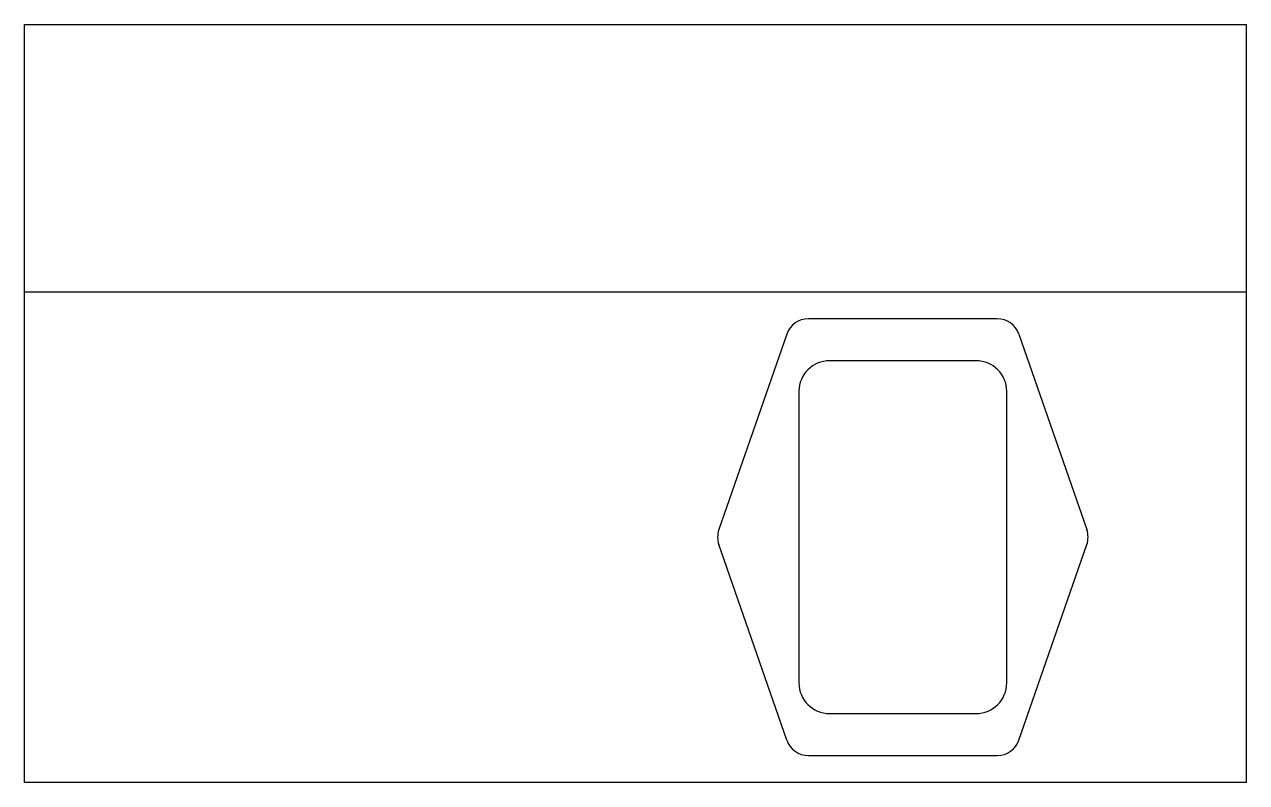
# Model space of a CAD drawing. Extents: x 0 to 160, y 0 to 100.
import ezdxf

# ---------------------------------------------------------------- set-up
doc = ezdxf.new("R2010")
doc.units = 0
doc.layers.get('0').update_dxf_attribs({"lineweight": 25, "true_color": 0xffffff})
for name, color, linetype, lineweight, true_color in [('Alim', 5, 'Continuous', 25, 0x0000ff), ('Exterieur', 3, 'Continuous', 25, 0x00ff00), ('PercageConnecteur', 7, 'Continuous', 25, 0x000000), ('PocheExterieure', 7, 'Continuous', 25, 0x000000)]:
    doc.layers.add(name, color=color, linetype=linetype, lineweight=lineweight, true_color=true_color)

msp = doc.modelspace()

# ---------------------------------------------------------------- linework, layer by layer
for centre, start, end in [((102.63, 58.1), 90, 160.8609), ((127.37, 58.1), 19.1391, 90), ((102.63, 6.9), 199.1391, 270), ((127.37, 6.9), 270, 340.8609)]:
    msp.add_arc(centre, 3, start, end)
at = {"layer": 'Alim'}
msp.add_line((0, 64.64), (160, 64.64), dxfattribs=at)
at = {"layer": 'Exterieur'}
for p, q in [((0, 0.36), (0, 99.64)), ((0, 99.64), (160, 99.64)), ((160, 0.36), (160, 99.64)), ((160, 0.36), (0, 0.36))]:
    msp.add_line(p, q, dxfattribs=at)
at = {"layer": 'PercageConnecteur'}
for p, q in [((124.6, 55.6), (105.4, 55.6)), ((101.4, 51.6), (101.4, 13.4)), ((128.6, 13.4), (128.6, 51.6)), ((105.4, 9.4), (124.6, 9.4))]:
    msp.add_line(p, q, dxfattribs=at)
for centre, start, end in [((105.4, 51.6), 90, 180), ((124.6, 51.6), 0, 90), ((105.4, 13.4), 180, 270), ((124.6, 13.4), 270, 0)]:
    msp.add_arc(centre, 4, start, end, dxfattribs=at)
at = {"layer": 'PocheExterieure'}
for p, q in [((127.37, 61.1), (102.63, 61.1)), ((99.8, 59.08), (90.92, 33.48)), ((130.2, 59.08), (139.08, 33.48)), ((99.8, 5.92), (90.92, 31.52)), ((130.2, 5.92), (139.08, 31.52)), ((102.63, 3.9), (127.37, 3.9))]:
    msp.add_line(p, q, dxfattribs=at)
for centre, start, end in [((93.75, 32.5), 160.8609, 199.1391), ((136.25, 32.5), 340.8609, 19.1391)]:
    msp.add_arc(centre, 3, start, end, dxfattribs=at)

doc.saveas('drawing.dxf')
